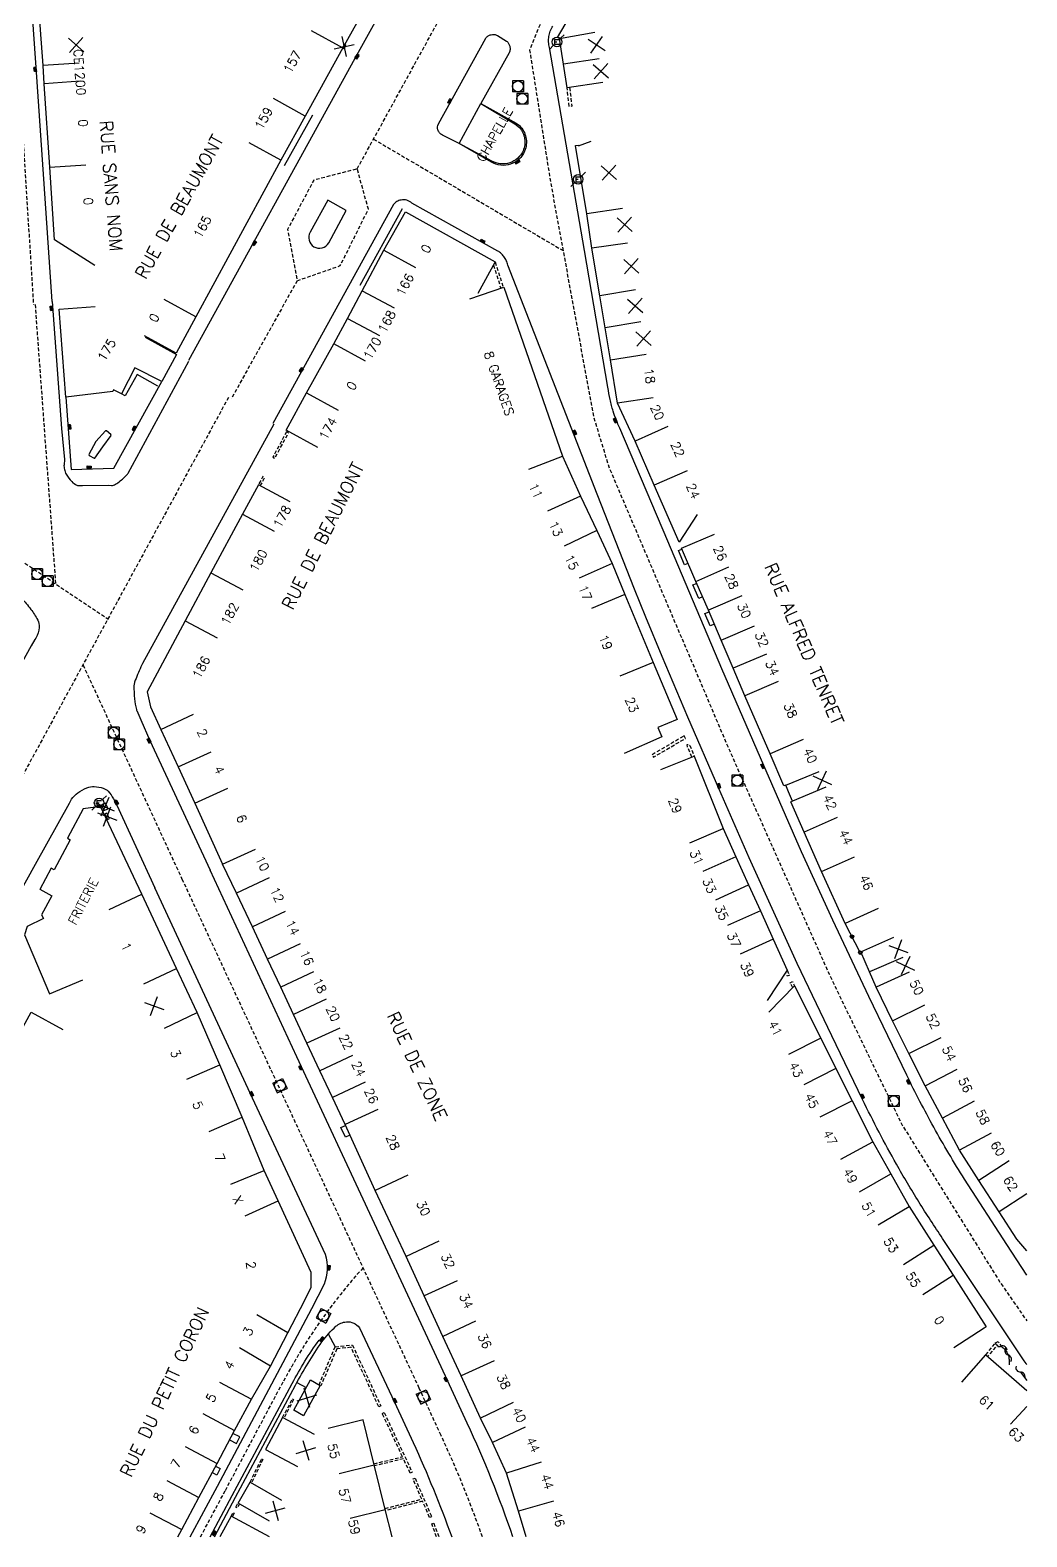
# Model space of a CAD drawing. Header units: millimetres. Extents: x 151000 to 152000, y 121000 to 122001.
# Drawn here: x 151862 to 152000, y 121000 to 121208.6 of the extents above; entities that cross this region are included whole.
import ezdxf
from ezdxf.enums import TextEntityAlignment as Align

# ---------------------------------------------------------------- set-up
doc = ezdxf.new("R2010")
doc.units = ezdxf.units.MM
doc.linetypes.add('DASHED', pattern=[0.75, 0.5, -0.25])
doc.layers.get('0').update_dxf_attribs({"linetype": 'CONTINUOUS'})
for name, color, linetype in [('W0001', 6, 'DASHED'), ('W0008', 7, 'CONTINUOUS'), ('W0017', 7, 'CONTINUOUS'), ('W0100', 7, 'CONTINUOUS'), ('W0112', 1, 'DASHED'), ('W0310', 3, 'CONTINUOUS'), ('W0322', 7, 'CONTINUOUS'), ('W0334', 7, 'CONTINUOUS'), ('W0400', 7, 'CONTINUOUS'), ('W0420', 7, 'CONTINUOUS'), ('W0471', 7, 'CONTINUOUS'), ('W0984', 7, 'CONTINUOUS'), ('W0989', 7, 'CONTINUOUS'), ('W0991', 7, 'CONTINUOUS'), ('W1102', 7, 'CONTINUOUS')]:
    doc.layers.add(name, color=color, linetype=linetype)
doc.styles.get("Standard").update_dxf_attribs({"font": 'romans.shx', "width": 0.85})

# ---------------------------------------------------------------- blocks, each defined once
blk = doc.blocks.new('t991o')
at = {"color": 0, "linetype": 'Continuous'}
for p, q in [((-1, 1), (1, -1)), ((-1, -1), (1, 1))]:
    blk.add_line(p, q, dxfattribs=at)
blk = doc.blocks.new('T400')
for p, q in [((-0.15, 0.3), (0.15, 0.3)), ((-0.15, -0.25), (-0.15, 0.3)), ((-0.15, 0.15), (0.15, 0.15)), ((-0.15, 0), (0.15, 0)), ((0.15, 0.3), (0.15, -0.25)), ((-0.15, -0.15), (0.15, -0.15)), ((-0.15, -0.25), (-0.15, -0.3)), ((-0.15, -0.3), (0.15, -0.3)), ((0.15, -0.3), (0.15, -0.25))]:
    blk.add_line(p, q)
blk = doc.blocks.new('T471')
for p, q in [((-0.333334, 0.333334), (-0.333334, -0.333334)), ((-0.333334, 0.333334), (0.333334, 0.333334)), ((-0.333334, 0), (0, 0)), ((0.500001, 0.500001), (1.000002, 1.000002)), ((-0.500001, -0.500001), (-1.000002, -1.000002)), ((-0.333334, -0.333334), (0.333334, -0.333334))]:
    blk.add_line(p, q)
blk.add_ellipse((0, 0), major_axis=(0.471405, 0.471405), ratio=1, start_param=5.4977871438, end_param=11.780972451)
blk = doc.blocks.new('T420')
for p, q in [((0.75, 0.75), (-0.75, 0.75)), ((-0.75, 0.75), (-0.75, -0.75)), ((0.75, 0.75), (0.75, -0.75)), ((0.75, -0.75), (-0.75, -0.75))]:
    blk.add_line(p, q)
blk.add_ellipse((0, 0), major_axis=(-0.53, 0.53), ratio=1, start_param=3.926991, end_param=10.210176)
blk = doc.blocks.new('t322o')
at = {"color": 0, "linetype": 'Continuous'}
for radius in [0.25, 0.15]:
    blk.add_circle((0, 0), radius, dxfattribs=at)
blk = doc.blocks.new('t310o')
at = {"color": 0, "linetype": 'Continuous'}
for centre, start, end in [((-0.5, 0.38), 216.8699, 323.1304), ((0.5, -0.37), 36.8699, 143.1303)]:
    blk.add_arc(centre, 0.625, start, end, dxfattribs=at)

msp = doc.modelspace()

# ---------------------------------------------------------------- linework, layer by layer
at = {"layer": 'W0001', "flags": 128}
for points in [[(151907.29, 121189.4), (151941.69, 121252.05), (151957.87, 121280.76), (151956.98, 121287.33), (151964.4, 121301.02), (151970.9, 121304.1), (151972.5, 121296.87), (151964.14, 121282.47), (151957.87, 121280.76)], [(151638.26, 121289.62), (151683.01, 121259.03), (151777.83, 121192.78), (151853.21, 121140.23), (151872.77, 121127.08)], [(151957.7, 121256.3), (151934.48, 121214.03), (151931.16, 121205.82), (151934.06, 121187.5), (151939.99, 121155.13), (151942.13, 121148.13), (151958.86, 121108.8), (151972.74, 121077.65), (151982.71, 121057.07), (151996.29, 121035.24), (152000, 121029.89)], [(151856.48, 121244.6), (151856.88, 121236.43), (151858.17, 121230.29), (151860.84, 121196.58), (151862.46, 121170.6)], [(151909.55, 121193.52), (151935.78, 121178.08)], [(151898.97, 121173.9), (151904.95, 121176), (151908.83, 121183.81), (151907.29, 121189.4), (151901.27, 121187.82), (151897.65, 121181), (151898.97, 121173.9), (151889.84, 121157.55)], [(151862.69, 121170.63), (151865.53, 121131.95)], [(151889.47, 121157.76), (151856.67, 121097.51), (151852.99, 121099.57), (151846.35, 121086.87), (151848.5, 121081.57), (151854.09, 121082.82), (151860.73, 121095.52)], [(151883.12, 121090.93), (151869.33, 121120.76)]]:
    msp.add_lwpolyline(points, dxfattribs=at)
at = {"layer": 'W0001'}
for points in [[(151924.62, 121000, 0.024507), (151918.9, 121014.04), (151915.88, 121020.58), (151906.04, 121041.7), (151895.3, 121064.77), (151883.12, 121090.93)], [(151885.6, 121000), (151889.04, 121006.44), (151897.05, 121021.49, -0.061186), (151908.1, 121037.26, -1.455698)]]:
    msp.add_lwpolyline(points, format="xyb", dxfattribs=at)
at = {"layer": 'W0008', "flags": 128}
for points in [[(151943.28, 121270.22), (151924.62, 121236.54), (151906.98, 121204.67), (151883.93, 121162.88)], [(151865.06, 121171.01), (151864.07, 121185.31), (151862.87, 121202.8), (151861.58, 121221.21), (151860.87, 121231.29), (151859.64, 121234.03), (151859.53, 121236.51)], [(151866.95, 121157.78), (151867.69, 121147.75), (151873.59, 121147.95), (151880.22, 121159.95)], [(151879.68, 121159.32), (151876.82, 121160.91), (151875.18, 121157.95), (151874.66, 121158.24)], [(151953.07, 121134.78), (151952.62, 121134.58), (151951.77, 121136.57), (151952.21, 121136.76)], [(151955.09, 121130.16), (151954.59, 121129.93), (151953.76, 121131.79), (151954.26, 121132.01)], [(151956.76, 121126.37), (151956.16, 121126.11), (151955.43, 121127.82), (151956.03, 121128.08)]]:
    msp.add_lwpolyline(points, dxfattribs=at)
for points in [[(151927.98, 121207.09, -0.075389), (151928.25, 121206.75, -0.075389), (151928.41, 121206.36, -0.081229), (151928.45, 121205.9, -0.081229), (151928.33, 121205.45), (151924.41, 121198.44), (151929.3, 121195.72), (151929.74, 121195.39, -0.150713), (151930.65, 121193.73, -0.150713), (151930.47, 121191.85, -0.217862), (151928.52, 121190.04, -0.217862), (151925.87, 121190.33), (151921.4, 121192.89), (151919.08, 121194.08, -0.108892), (151918.69, 121194.38, -0.108892), (151918.46, 121194.82, -0.088488), (151918.42, 121195.22, -0.088488), (151918.53, 121195.61), (151925.09, 121207.49, -0.086578), (151925.41, 121207.79, -0.086578), (151925.82, 121207.97, -0.087423), (151926.26, 121208, -0.087423), (151926.69, 121207.87)], [(151905.78, 121183.61), (151903.2, 121185.04), (151900.76, 121180.61, 0.194374), (151900.62, 121179.51, 0.194374), (151901.28, 121178.62, 0.20299), (151902.43, 121178.45, 0.20299), (151903.35, 121179.16)]]:
    msp.add_lwpolyline(points, format="xyb", close=True, dxfattribs=at)
for points in [[(152000, 121036.25), (151997.22, 121040.48), (151991.37, 121049.52, -0.007083), (151989.19, 121053.09, -0.007083), (151987.11, 121056.72, -0.006853), (151985.2, 121060.29, -0.006853), (151983.38, 121063.9), (151978.11, 121074.79), (151973.14, 121085.38), (151968.8, 121094.85), (151963.58, 121106.78), (151957.77, 121120.19), (151950.31, 121137.83), (151943.64, 121153.48, -0.016281), (151943.14, 121154.65, -0.016281), (151942.72, 121155.84, -0.0218), (151942.29, 121157.48, -0.0218), (151942, 121159.15), (151938.75, 121178.1), (151933.92, 121206.21, -0.051173), (151933.79, 121206.96, -0.051173), (151933.82, 121207.71, -0.053091), (151934.02, 121208.47, -0.053091), (151934.36, 121209.17)], [(152000, 121023.83, -0.003154), (151999.53, 121024.53), (151988.34, 121041.32, -0.010171), (151985.04, 121046.39, -0.010171), (151981.95, 121051.59, -0.008496), (151979.53, 121056.03, -0.008496), (151977.26, 121060.55), (151973, 121069.38), (151968.2, 121079.37), (151964.97, 121086.48), (151961.55, 121093.99), (151957.34, 121103.63), (151953.06, 121113.49), (151949.52, 121121.9), (151947.26, 121127.32), (151945.69, 121131.21), (151940.51, 121144.34), (151937.33, 121152.51), (151928.16, 121176.08, 0.048652), (151927.93, 121176.7, 0.048652), (151927.59, 121177.26, 0.040872), (151927.22, 121177.67, 0.040872), (151926.78, 121178.02), (151914.85, 121184.66, 0.116928), (151914.15, 121185.05, 0.116928), (151913.36, 121185.08, 0.091167), (151912.78, 121184.86, 0.091167), (151912.31, 121184.44), (151895.63, 121154.14)], [(151865.04, 121171.01), (151866.33, 121153.46), (151866.75, 121149.14), (151866.7, 121148.42, 0.075775), (151866.75, 121147.79, 0.067129), (151867, 121147.12, 0.069417), (151867.76, 121146.09, 0.10398), (151868.47, 121145.61, 0.073327), (151868.67, 121145.56, 0.025838), (151869.26, 121145.54), (151872.87, 121145.59), (151873.26, 121145.57, 0.151255), (151873.82, 121145.72, 0.052955), (151875.09, 121146.73, 0.017659), (151875.47, 121147.14, 0.056795), (151875.57, 121147.28), (151883.96, 121162.75)], [(151895.76, 121154.05), (151877.56, 121120.92), (151877.34, 121120.43, 0.017314), (151876.47, 121118.32, 0.084995), (151876.38, 121117.86, 0.0294), (151876.46, 121116.03, 0.035823), (151876.72, 121114.55, 0.037874), (151876.77, 121114.4, 0.004315), (151877.32, 121113.11), (151878.57, 121110.26), (151886.91, 121092.32)], [(151860.78, 121129.98, -0.030803), (151862.11, 121128.41, -0.036206), (151863.05, 121126.93, -0.150337), (151863.25, 121125.91, -0.099886), (151862.8, 121124.44), (151862.68, 121124.22), (151862.17, 121123.36), (151839.41, 121082.11)], [(151810.86, 121000), (151836.85, 121046.53), (151844.34, 121059.89), (151862.76, 121093.13), (151867.45, 121101.56, 0.018449), (151867.66, 121101.96, -0.043869), (151867.75, 121102.12, -0.080104), (151868.61, 121103.01, -0.068668), (151869.87, 121103.7, -0.097694), (151870.88, 121103.88, -0.078882), (151872.13, 121103.65, -0.117166), (151872.8, 121103.23, -0.072493), (151873.53, 121102.2), (151873.99, 121101.31), (151879.28, 121089.86)]]:
    msp.add_lwpolyline(points, format="xyb", dxfattribs=at)
at = {"layer": 'W0008'}
for points in [[(151928.85, 121000, 0.026708), (151922.53, 121015.72), (151919.51, 121022.26), (151909.67, 121043.38), (151898.92, 121066.46), (151886.91, 121092.32)], [(151884.18, 121000), (151887.94, 121007.03), (151901.02, 121031.62), (151902.74, 121035.02, 0.172665), (151902.89, 121039.07), (151892.79, 121060.75), (151879.28, 121089.86)], [(151886.95, 121000), (151890, 121005.73), (151898.3, 121021.24, -0.034942), (151902.01, 121027.24), (151902.39, 121026.98, -0.058979), (151904.35, 121029.15, -0.156842), (151905.79, 121029.77, -0.266902), (151907.59, 121028.95), (151912.43, 121018.64), (151915.02, 121013.06)], [(151915.02, 121013.06, -0.022221), (151920.37, 121000, -0.038191)]]:
    msp.add_lwpolyline(points, format="xyb", dxfattribs=at)
at = {"layer": 'W0017'}
for p, q in [((151901.08, 121196.82), (151897.19, 121189.81)), ((151907.72, 121173.29), (151913.54, 121183.91))]:
    msp.add_line(p, q, dxfattribs=at)
at = {"layer": 'W0017', "flags": 128}
msp.add_lwpolyline([(151870.13, 121149.87), (151870.16, 121149.7), (151870.85, 121149.32), (151870.97, 121149.33), (151872.07, 121150.93), (151873.22, 121152.49), (151873.19, 121152.61), (151872.6, 121153.13), (151872.43, 121153.11), (151871.08, 121151.63)], close=True, dxfattribs=at)
at = {"layer": 'W0100', "flags": 128}
for points in [[(151941.44, 121271.47), (151936.48, 121262.51), (151928.54, 121248.13), (151926.32, 121244.13), (151924.19, 121240.32), (151922.11, 121236.49), (151919.7, 121232.2), (151917.3, 121227.92), (151914.33, 121222.56), (151910.91, 121216.31), (151907.87, 121210.75), (151905.3, 121206.15), (151900.1, 121196.7), (151896.73, 121190.6), (151884.93, 121168.91), (151882.24, 121163.9), (151877.83, 121166.27)], [(151870.97, 121176.03), (151865.39, 121179.55), (151864.74, 121189.61), (151863.96, 121201.18), (151863.8, 121203.69), (151863.44, 121208.63), (151862.86, 121217.41), (151862.45, 121223.56), (151862.58, 121223.5), (151865.93, 121233.49), (151870.67, 121231.9)], [(151941.29, 121201.37), (151936.35, 121200.59), (151935.83, 121203.88), (151935.28, 121207.42), (151935.01, 121207.56), (151940.74, 121217.32), (151943.59, 121222.44), (151947.96, 121220)], [(151954.36, 121141.52), (151951.85, 121137.69), (151948.4, 121145.61), (151945.75, 121151.68), (151943.31, 121156.94), (151942.37, 121162.94), (151941.61, 121167.39), (151940.88, 121171.83), (151939.76, 121178.41), (151939.08, 121183.15), (151937.51, 121192.61), (151937.91, 121192.68), (151937.93, 121192.58), (151939.69, 121193.24)], [(151901.86, 121150.84), (151897.47, 121153.22), (151900.27, 121158.4), (151904.05, 121165.18), (151905.96, 121168.69), (151907.98, 121172.51), (151910.98, 121178.12), (151913.96, 121183.44), (151926.4, 121176.5), (151923.97, 121172.14)], [(151922.88, 121171.38), (151927.6, 121173.02), (151935.71, 121149.64), (151938.19, 121144.1), (151940.45, 121139.31), (151942.57, 121134.77), (151944.36, 121130.47), (151948.26, 121121.07), (151951.6, 121113.18), (151948.93, 121112.05), (151949.47, 121110.78), (151944.24, 121108.46)], [(151877.91, 121166.11), (151882.29, 121163.68), (151880.22, 121159.95), (151876.5, 121161.85), (151874.66, 121158.24), (151873.56, 121158.8), (151873.44, 121158.56), (151866.95, 121157.78), (151866.04, 121169.97), (151871.03, 121170.34)], [(151898, 121143.28), (151893.61, 121145.66), (151891.4, 121141.58), (151887.04, 121133.47), (151883.48, 121126.83), (151878.2, 121116.99), (151878.65, 121114.91), (151880.12, 121111.78), (151882.51, 121106.62), (151884.81, 121101.59), (151888.66, 121093.15), (151893.21, 121095.22)], [(151979.4, 121087.01), (151974.85, 121084.94), (151971.58, 121092.12), (151969.15, 121097.57), (151967.33, 121101.75), (151967.54, 121101.86), (151967, 121103.14), (151966.62, 121104.06), (151966.36, 121103.99), (151964.46, 121108.39), (151960.96, 121116.44), (151959.35, 121120.25), (151957.7, 121124.16), (151955.94, 121128.28), (151954.15, 121132.26), (151952.17, 121136.86), (151956.76, 121138.83)], [(151949.31, 121106.24), (151953.96, 121108.09), (151957.97, 121098.06), (151959.72, 121094.17), (151961.48, 121090.27), (151963.1, 121086.68), (151964.88, 121082.74), (151966.81, 121078.45), (151964.04, 121074.24)], [(151872.97, 121086.84), (151877.49, 121088.98), (151871.73, 121101.13), (151869.34, 121100.79), (151867.17, 121096.73), (151867.56, 121096.52), (151865.34, 121092.35), (151864.92, 121092.57), (151863.34, 121089.64)], [(151863.34, 121089.67), (151864.99, 121088.75), (151863.58, 121086.13), (151863.84, 121085.59), (151861.58, 121084.52), (151861.24, 121083.37), (151864.68, 121075.19), (151869.29, 121077.13)], [(152000, 121039.61), (151998.63, 121041.21), (151996.15, 121044.98), (151993.35, 121049.35), (151990.68, 121053.54), (151988.3, 121057.96), (151985.9, 121062.43), (151983.65, 121066.91), (151981.4, 121071.44), (151979.14, 121076.1), (151978.23, 121078.23), (151977, 121080.98), (151981.56, 121083.02)], [(151964.27, 121072.65), (151967.85, 121076.28), (151971.46, 121069.03), (151973.57, 121064.83), (151975.8, 121060.35), (151978.66, 121054.67), (151981.16, 121050.25), (151983.69, 121045.76), (151987.12, 121040.39), (151989.79, 121036.25), (151994.38, 121029.1), (151994.07, 121028.9), (151989.87, 121026.18)], [(151856.88, 121052.75), (151852.51, 121055.17), (151854.28, 121058.38), (151853.41, 121058.86), (151855.64, 121062.89), (151854.93, 121063.29), (151856.41, 121065.97), (151857.13, 121065.57), (151859.32, 121069.59), (151860.22, 121069.1), (151862.14, 121072.62), (151866.54, 121070.24)], [(151991.01, 121021.44), (151994.3, 121025.21), (152000, 121020.25)], [(151895.13, 121002.18), (151890.8, 121004.68), (151892.47, 121007.59), (151896.81, 121005.09)]]:
    msp.add_lwpolyline(points, dxfattribs=at)
for points in [[(151905.53, 121206.6), (151905.27, 121206.19), (151905.47, 121206.06), (151905.73, 121206.47)], [(151872.46, 121101.59), (151871.89, 121101.36), (151872.22, 121100.55), (151872.8, 121100.79)], [(151872.36, 121100.09), (151872.7, 121099.31), (151872.98, 121099.44), (151872.63, 121100.21)]]:
    msp.add_lwpolyline(points, close=True, dxfattribs=at)
msp.add_lwpolyline([(151930.47, 121193.57, -0.141541), (151930.25, 121191.89, -0.212918), (151928.41, 121190.22, -0.212918), (151925.94, 121190.48), (151921.4, 121192.89), (151924.41, 121198.44), (151929.09, 121195.64), (151929.77, 121195.1, -0.141541)], format="xyb", close=True, dxfattribs=at)
at = {"layer": 'W0100'}
for points in [[(151930.66, 121000), (151929.64, 121003.57), (151927.98, 121008.81), (151926, 121013.05), (151924.38, 121016.42), (151921.68, 121022.3), (151919.15, 121027.74), (151916.57, 121033.37), (151914.05, 121038.83), (151909.79, 121047.95), (151905.61, 121057.07), (151903.85, 121060.81), (151902.11, 121064.5), (151900.33, 121068.33), (151898.47, 121072.3), (151896.7, 121076.11), (151894.88, 121079.98), (151892.78, 121084.44), (151890.58, 121089.1), (151888.66, 121093.15)], [(151882.46, 121000), (151883, 121001), (151885.36, 121005.44), (151887.88, 121010.15), (151890.31, 121014.73), (151892.64, 121019.07), (151895.29, 121023.63), (151897.7, 121028.24), (151900.06, 121032.76), (151900.92, 121034.56), (151900.92, 121036.62), (151896.33, 121046.53), (151894.41, 121050.73), (151891.37, 121058.09), (151888.27, 121065.36), (151885.14, 121072.58), (151882.27, 121078.68), (151877.49, 121088.98)], [(151901.37, 121014.17), (151896.96, 121016.53), (151894.6, 121012.11), (151899.01, 121009.76)], [(151912.14, 121000), (151911.18, 121003.8), (151909.65, 121009.96), (151908.11, 121016.2), (151903.25, 121015)], [(151895.15, 121000.01), (151889.83, 121002.85), (151888.25, 121000)]]:
    msp.add_lwpolyline(points, dxfattribs=at)
msp.add_lwpolyline([(151898.5, 121017.54), (151900.8, 121021.76), (151902.16, 121020.96), (151899.86, 121016.74)], close=True, dxfattribs=at)
at = {"layer": 'W0112'}
for p, q in [((151926.4, 121176.5), (151927.49, 121172.99)), ((151926.16, 121176.08), (151927.16, 121172.87))]:
    msp.add_line(p, q, dxfattribs=at)
at = {"layer": 'W0112', "flags": 128}
for points in [[(151936.7, 121200.65), (151937, 121198.06), (151936.64, 121198.02), (151936.35, 121200.59)], [(151893.87, 121145.51), (151894.5, 121146.66), (151894.24, 121146.8), (151893.61, 121145.66)], [(151953.63, 121107.96), (151953.05, 121109.33), (151953.01, 121109.32), (151952.98, 121109.68), (151953.23, 121109.7), (151953.35, 121109.54), (151953.96, 121108.09)], [(151966.81, 121078.45), (151967.13, 121077.76), (151966.8, 121077.61), (151966.58, 121078.1)], [(151967.59, 121076.01), (151967.23, 121076.71), (151967.55, 121076.87), (151967.85, 121076.28)], [(151994.3, 121025.21), (151995.67, 121026.85), (151996.01, 121027.06), (151996.44, 121026.4), (151996.14, 121026.2), (151995.9, 121026.57), (151994.56, 121024.98)]]:
    msp.add_lwpolyline(points, dxfattribs=at)
for points in [[(151897.5, 121153), (151895.62, 121149.47), (151895.88, 121149.33), (151897.77, 121152.85)], [(151952.43, 121110.81), (151948.11, 121108.29), (151948.31, 121107.95), (151952.62, 121110.48), (151952.74, 121110.55), (151952.54, 121110.88)]]:
    msp.add_lwpolyline(points, close=True, dxfattribs=at)
at = {"layer": 'W0112'}
for points in [[(151902, 121021.06), (151904.25, 121026.32), (151906.62, 121026.56), (151910.55, 121018.15), (151910.28, 121018.02), (151906.44, 121026.24), (151904.46, 121026.04), (151902.26, 121020.9), (151902.16, 121020.96)], [(151896.96, 121016.53), (151898.32, 121019.1), (151898.49, 121019.01), (151897.14, 121016.44)], [(151909.62, 121010.11), (151913.56, 121011.09), (151910.75, 121017.09), (151911.02, 121017.22), (151914.9, 121008.94), (151914.63, 121008.81), (151913.69, 121010.81), (151909.69, 121009.82)], [(151892.47, 121007.59), (151894.05, 121010.8), (151894.23, 121010.72), (151892.65, 121007.49)], [(151911.15, 121003.94), (151916.22, 121005.22), (151915.02, 121008.02), (151915.3, 121008.14), (151917.58, 121002.79), (151917.31, 121002.67), (151916.34, 121004.94), (151911.22, 121003.65)], [(151889.83, 121002.85), (151890.1, 121003.35), (151890.27, 121003.26), (151890.01, 121002.75)], [(151890.97, 121004.58), (151890.68, 121004.02), (151890.5, 121004.12), (151890.8, 121004.68)], [(151918.28, 121000), (151917.6, 121001.8), (151917.88, 121001.9), (151918.6, 121000)]]:
    msp.add_lwpolyline(points, dxfattribs=at)
at = {"layer": 'W0310', "flags": 128}
msp.add_lwpolyline([(151996.44, 121026.4, -0.074365), (151997, 121025.88, -0.074365), (151997.38, 121025.23, -0.070452), (151997.55, 121024.54, -0.070452), (151997.53, 121023.82)], format="xyb", dxfattribs=at)
msp.add_lwpolyline([(151999.11, 121022.82), (152000, 121021.67)], dxfattribs=at)
at = {"layer": 'W0322', "flags": 128}
msp.add_lwpolyline([(151976.94, 121080.88), (151974.85, 121084.94)], dxfattribs=at)
at = {"layer": 'W0334'}
for points in [[(151906.27, 121055.61), (151905.66, 121055.33), (151905.02, 121056.68), (151905.65, 121056.97)], [(151903.28, 121028.09), (151904.25, 121026.32)], [(151898.95, 121021.39), (151900.22, 121020.69)], [(151889.62, 121013.43), (151890.57, 121012.92), (151891.02, 121013.83), (151890.09, 121014.32)], [(151887.69, 121009.81), (151888.32, 121009.47), (151887.87, 121008.54), (151887.2, 121008.9)]]:
    msp.add_lwpolyline(points, dxfattribs=at)
msp.add_lwpolyline([(151887.52, 121000), (151890.45, 121005.5), (151898.74, 121021, -0.027878), (151902.39, 121026.98)], format="xyb", dxfattribs=at)
at = {"layer": 'W1102'}
for p, q in [((151900.93, 121208.57), (151905.3, 121206.15)), ((151935.28, 121207.42), (151940.2, 121208.31)), ((151868.78, 121204.03), (151863.8, 121203.69)), ((151940.77, 121204.65), (151935.83, 121203.88)), ((151868.95, 121201.52), (151863.96, 121201.18)), ((151900.1, 121196.7), (151895.72, 121199.12)), ((151896.73, 121190.6), (151892.34, 121193.01)), ((151864.74, 121189.61), (151869.73, 121189.94)), ((151944.02, 121183.92), (151939.08, 121183.15)), ((151944.71, 121179.12), (151939.76, 121178.41)), ((151910.98, 121178.12), (151915.36, 121175.72)), ((151907.98, 121172.51), (151912.39, 121170.16)), ((151945.81, 121172.66), (151940.88, 121171.83)), ((151884.93, 121168.91), (151880.54, 121171.29)), ((151905.96, 121168.69), (151910.36, 121166.33)), ((151946.55, 121168.22), (151941.61, 121167.39)), ((151908.42, 121162.77), (151904.05, 121165.18)), ((151942.37, 121162.94), (151947.31, 121163.75)), ((151900.27, 121158.4), (151904.65, 121156)), ((151948.25, 121157.71), (151943.31, 121156.94)), ((151950.31, 121153.73), (151945.75, 121151.68)), ((151931.07, 121147.8), (151935.71, 121149.64)), ((151952.98, 121147.61), (151948.4, 121145.61)), ((151938.19, 121144.1), (151933.65, 121142.01)), ((151891.4, 121141.58), (151895.81, 121139.22)), ((151940.45, 121139.31), (151935.93, 121137.18)), ((151942.57, 121134.77), (151938, 121132.75)), ((151887.04, 121133.47), (151891.44, 121131.1)), ((151954.15, 121132.26), (151958.72, 121134.28)), ((151944.36, 121130.47), (151939.74, 121128.55)), ((151960.52, 121130.29), (151955.94, 121128.28)), ((151883.48, 121126.83), (151887.89, 121124.47)), ((151957.7, 121124.16), (151962.31, 121126.12)), ((151963.96, 121122.19), (151959.35, 121120.25)), ((151948.26, 121121.07), (151943.65, 121119.15)), ((151965.55, 121118.41), (151960.96, 121116.44)), ((151880.12, 121111.78), (151884.64, 121113.91)), ((151969.05, 121110.38), (151964.46, 121108.39)), ((151882.51, 121106.62), (151887.06, 121108.69)), ((151966.62, 121104.06), (151971.25, 121105.96)), ((151884.81, 121101.59), (151889.36, 121103.66)), ((151972.15, 121103.78), (151967.54, 121101.86)), ((151973.73, 121099.59), (151969.15, 121097.57)), ((151953.36, 121096.1), (151957.97, 121098.06)), ((151959.72, 121094.17), (151955.16, 121092.11)), ((151971.58, 121092.12), (151976.14, 121094.17)), ((151895.11, 121091.23), (151890.58, 121089.1)), ((151956.93, 121088.21), (151961.48, 121090.27)), ((151897.3, 121086.57), (151892.78, 121084.44)), ((151963.1, 121086.68), (151958.55, 121084.62)), ((151964.88, 121082.74), (151960.32, 121080.69)), ((151899.41, 121082.1), (151894.88, 121079.98)), ((151877.74, 121076.56), (151882.27, 121078.68)), ((151901.23, 121078.22), (151896.7, 121076.11)), ((151982.81, 121080.23), (151978.23, 121078.23)), ((151983.69, 121078.17), (151979.14, 121076.1)), ((151903, 121074.42), (151898.47, 121072.3)), ((151880.61, 121070.45), (151885.14, 121072.58)), ((151981.4, 121071.44), (151985.89, 121073.64)), ((151904.87, 121070.43), (151900.33, 121068.33)), ((151971.46, 121069.03), (151966.99, 121066.79)), ((151983.65, 121066.91), (151988.12, 121069.15)), ((151906.63, 121066.64), (151902.11, 121064.5)), ((151883.68, 121063.37), (151888.27, 121065.36)), ((151973.57, 121064.83), (151969.1, 121062.6)), ((151985.9, 121062.43), (151990.33, 121064.73)), ((151908.38, 121062.93), (151903.85, 121060.81)), ((151975.8, 121060.35), (151971.32, 121058.12)), ((151992.71, 121060.33), (151988.3, 121057.96)), ((151886.77, 121056.13), (151891.37, 121058.09)), ((151910.15, 121059.15), (151905.61, 121057.07)), ((151995.08, 121055.91), (151990.68, 121053.54)), ((151974.25, 121052.31), (151978.66, 121054.67)), ((151997.56, 121052.04), (151993.35, 121049.35)), ((151889.78, 121048.82), (151894.41, 121050.73)), ((151914.32, 121050.06), (151909.79, 121047.95)), ((151976.81, 121047.79), (151981.16, 121050.25)), ((152000, 121047.47), (151996.15, 121044.98)), ((151891.78, 121044.45), (151896.33, 121046.53)), ((151979.41, 121043.18), (151983.69, 121045.76)), ((151918.58, 121040.93), (151914.05, 121038.83)), ((151982.91, 121037.7), (151987.12, 121040.39)), ((151921.12, 121035.45), (151916.57, 121033.37)), ((151985.58, 121033.54), (151989.79, 121036.25)), ((151923.68, 121029.85), (151919.15, 121027.74)), ((151926.23, 121024.39), (151921.68, 121022.3)), ((151888.23, 121021.43), (151892.64, 121019.07)), ((151928.89, 121018.59), (151924.38, 121016.42)), ((152000, 121018.04), (151997.75, 121015.58)), ((151885.9, 121017.08), (151890.31, 121014.73)), ((151930.53, 121015.17), (151926, 121013.05)), ((151883.47, 121012.51), (151887.88, 121010.15)), ((151904.8, 121008.76), (151909.65, 121009.96)), ((151932.75, 121010.33), (151927.98, 121008.81)), ((151880.94, 121007.79), (151885.36, 121005.44)), ((151878.58, 121003.35), (151883, 121001)), ((151906.33, 121002.58), (151911.18, 121003.8)), ((151934.45, 121004.94), (151929.64, 121003.57))]:
    msp.add_line(p, q, dxfattribs=at)
at = {"layer": 'W1102', "flags": 128}
for points in [[(151897.7, 121028.24), (151893.38, 121030.76)], [(151895.29, 121023.63), (151890.97, 121026.15)]]:
    msp.add_lwpolyline(points, dxfattribs=at)

# ---------------------------------------------------------------- block references
at = {"layer": 'W0310'}
for p, rotation in [((151996.44, 121026.4), 325.9868918430126), ((151997.4, 121025.19), 290.9015095908047), ((151999.11, 121022.82), 307.8183480240818)]:
    msp.add_blockref('t310o', p, dxfattribs=dict(at, rotation=rotation))
at = {"layer": 'W0322', "rotation": 117.2608088450898}
for p in [(151975.79, 121083.1), (151976.94, 121080.88)]:
    msp.add_blockref('t322o', p, dxfattribs=at)
at = {"layer": 'W0400'}
for p, rotation in [((151862.7, 121203.17), 187.5950536718775), ((151907.26, 121204.93), 143.5526377206847), ((151920.12, 121198.76), 155.2375516674404), ((151929.46, 121190.33), 299.3146592390991), ((151893.04, 121179.12), 327.2701461924269), ((151924.66, 121179.38), 61.33174635103157), ((151864.95, 121170.11), 3.485769632928797), ((151899.57, 121161.58), 321.6149397824984), ((151867.47, 121153.65), 182.8031965322211), ((151876.42, 121153.47), 334.3455085511868), ((151943.02, 121154.58), 21.33453817865145), ((151937.4, 121152.87), 202.629729054723), ((151870.14, 121148.1), 270.6114153919872), ((151878.46, 121110.22), 24.74112598391519), ((151963.41, 121106.7), 24.94325068258782), ((151957.36, 121103.96), 196.6025471594929), ((151873.95, 121101.66), 210.145884357424), ((151899.47, 121064.93), 204.9614228401939), ((151892.68, 121061.32), 204.9614228401939), ((151983.61, 121062.97), 207.2474521144481), ((151977.23, 121061.01), 24.61735678535354), ((151903.36, 121037.28), 356.1731023720499), ((151902.4, 121027.36), 145.9859916741314), ((151919.57, 121021.79), 204.788558238346), ((151912.5, 121018.84), 204.788558238346), ((151887.46, 121000.5), 151.9904286304938)]:
    msp.add_blockref('T400', p, dxfattribs=dict(at, rotation=rotation))
at = {"layer": 'W0420'}
for p in [(151929.54, 121200.81), (151930.14, 121199.09), (151862.99, 121133.29), (151864.43, 121132.32), (151873.58, 121111.33), (151874.33, 121109.71), (151959.91, 121104.7), (151981.55, 121060.32)]:
    msp.add_blockref('T420', p, dxfattribs=at)
for p, rotation in [((151896.59, 121062.46), 114.9614228401939), ((151902.62, 121030.62), 61.98139119924713), ((151916.45, 121019.38), 114.9506713478229)]:
    msp.add_blockref('T420', p, dxfattribs=dict(at, rotation=rotation))
at = {"layer": 'W0471'}
for p in [(151934.94, 121206.97), (151937.88, 121187.95), (151871.56, 121101.61)]:
    msp.add_blockref('T471', p, dxfattribs=at)
at = {"layer": 'W0991'}
for p, rotation in [((151868.38, 121206.54), 273.28806), ((151905.5, 121206.33), 57.35441801484217), ((151940.44, 121206.57), 10.7936188849335), ((151941.03, 121202.92), 273.28806), ((151942.14, 121188.87), 273.28806), ((151944.32, 121181.67), 273.28806), ((151945.24, 121175.91), 273.28806), ((151945.78, 121170.43), 273.28806), ((151946.94, 121165.9), 273.28806), ((151971.65, 121104.77), 20.00221412877737), ((151872.34, 121101.07), 292.3754448462859), ((151872.68, 121099.73), 24.52352385261999), ((151982.2, 121081.39), 25.35899973014165), ((151983.18, 121079.07), 289.9526965527462), ((151879.17, 121073.5), 24.88843889066244), ((151900.33, 121019.25), 61.3590047934628), ((151900.19, 121011.97), 331.8761468979818), ((151895.97, 121003.64), 330.0924837107863)]:
    msp.add_blockref('t991o', p, dxfattribs=dict(at, rotation=rotation))

# ---------------------------------------------------------------- texts
at = {"layer": 'W0984'}
for s, rotation, p in [('CE1200', 273.8489, (151868.87, 121202.77)), ('CHAPELLE', 60.6617, (151926.31, 121194.14)), ('175', 59.4913, (151872.61, 121164.33)), ('8 GARAGES', 289.1292, (151926.93, 121159.69)), ('178', 61.604, (151896.9, 121141.25)), ('180', 61.604, (151893.62, 121135.16)), ('182', 61.604, (151889.66, 121127.79)), ('186', 61.604, (151885.7, 121120.4)), ('2', 294.5316, (151885.85, 121111.3)), ('4', 294.5316, (151888.21, 121106.19)), ('6', 294.5316, (151891.28, 121099.44)), ('FRITERIE', 62.7103, (151869.35, 121087.98))]:
    msp.add_text(s, height=1.25, rotation=rotation, dxfattribs=at).set_placement(p, align=Align.MIDDLE)
at = {"layer": 'W0989'}
for s, rotation, p in [('RUE SANS NOM', 274.4744, (151873.23, 121187.02)), ('RUE DE BEAUMONT', 60.8942, (151882.65, 121184.18)), ('RUE DE BEAUMONT', 63.5302, (151902.54, 121138.6)), ('RUE ALFRED TENRET', 293.1452, (151969.15, 121123.6)), ('RUE DE ZONE', 294.963, (151915.57, 121065.18)), ('RUE DU PETIT CORON', 64.9027, (151880.61, 121020.08))]:
    msp.add_text(s, height=1.75, rotation=rotation, dxfattribs=at).set_placement(p, align=Align.MIDDLE)
at = {"layer": 'W0991'}
for s, rotation, p in [('157', 61.0988, (151898.31, 121204.2)), ('159', 61.0988, (151894.34, 121196.39)), ('0', 273.8507, (151869.34, 121195.73)), ('0', 273.6622, (151870.05, 121184.9)), ('165', 61.0988, (151885.86, 121181.38)), ('0', 60.7127, (151916.83, 121178.34)), ('166', 61.6057, (151913.9, 121173.36)), ('0', 61.7047, (151879.18, 121168.78)), ('168', 62.076, (151911.39, 121168.26)), ('170', 61.443, (151909.39, 121164.55)), ('0', 60.8673, (151906.52, 121159.36)), ('18', 278.8488, (151947.78, 121160.71)), ('20', 294.773, (151948.84, 121155.68)), ('174', 61.6057, (151903.26, 121153.43)), ('22', 293.5972, (151951.66, 121150.55)), ('11', 295.2874, (151932.02, 121144.82)), ('24', 293.5972, (151953.8, 121144.79)), ('13', 295.2874, (151934.8, 121139.57)), ('26', 293.5972, (151957.55, 121136.18)), ('15', 295.0032, (151936.98, 121134.92)), ('28', 293.5972, (151959.13, 121132.28)), ('17', 292.5465, (151938.85, 121130.7)), ('30', 293.5972, (151960.86, 121128.24)), ('19', 292.5688, (151941.69, 121123.85)), ('32', 293.5972, (151963.3, 121124.24)), ('34', 293.5972, (151964.76, 121120.29)), ('23', 292.8726, (151945.33, 121115.19)), ('38', 293.5972, (151967.29, 121114.41)), ('40', 293.5972, (151970, 121108.17)), ('29', 291.771, (151951.32, 121101.22)), ('42', 293.6345, (151972.74, 121101.71)), ('44', 293.6345, (151974.94, 121096.88)), ('31', 294.2285, (151954.28, 121094.06)), ('10', 295.4716, (151894.16, 121093.23)), ('33', 294.4084, (151956.05, 121090.16)), ('46', 293.6345, (151977.77, 121090.6)), ('12', 295.1897, (151896.2, 121088.9)), ('35', 294.2843, (151957.74, 121086.42)), ('14', 295.2266, (151898.35, 121084.34)), ('37', 294.2969, (151959.44, 121082.65)), ('1', 295.1751, (151875.35, 121081.7)), ('16', 295.1296, (151900.32, 121080.16)), ('39', 294.2325, (151961.29, 121078.54)), ('18', 295.0457, (151902.11, 121076.32)), ('50', 295.9151, (151984.75, 121076.06)), ('20', 295.0824, (151903.94, 121072.43)), ('52', 295.9151, (151987, 121071.4)), ('41', 296.4778, (151965.18, 121070.42)), ('22', 294.8481, (151905.75, 121068.53)), ('54', 295.9151, (151989.24, 121066.91)), ('3', 293.4377, (151882.15, 121066.91)), ('24', 295.2818, (151907.5, 121064.79)), ('43', 296.7205, (151968.05, 121064.68)), ('56', 295.9151, (151991.5, 121062.56)), ('26', 295.1462, (151909.26, 121061.04)), ('5', 293.1114, (151885.22, 121059.75)), ('45', 296.3848, (151970.21, 121060.37)), ('58', 295.9151, (151993.9, 121058.12)), ('28', 294.6246, (151912.23, 121054.61)), ('47', 296.7336, (151972.76, 121055.26)), ('60', 302.4234, (151995.99, 121053.76)), ('7', 292.4222, (151888.28, 121052.48)), ('49', 299.5596, (151975.56, 121049.99)), ('62', 302.6214, (151997.75, 121048.9)), ('X', 294.5205, (151890.78, 121046.64)), ('30', 295.0389, (151916.45, 121045.5)), ('51', 299.5596, (151978.14, 121045.3)), ('53', 302.6001, (151981.2, 121040.38)), ('32', 294.8399, (151919.85, 121038.19)), ('2', 276.67, (151892.58, 121037.61)), ('55', 302.7355, (151984.25, 121035.62)), ('34', 294.5599, (151922.4, 121032.65)), ('0', 302.7341, (151987.88, 121029.97)), ('3', 62.4364, (151892.18, 121028.45)), ('36', 294.981, (151924.95, 121027.12)), ('4', 59.8109, (151889.6, 121023.79)), ('38', 294.6854, (151927.56, 121021.49)), ('5', 61.8297, (151887.06, 121019.26)), ('61', 316.089, (151994.45, 121018.56)), ('40', 295.6404, (151929.71, 121016.88)), ('6', 61.9807, (151884.68, 121014.8)), ('44', 294.5848, (151931.64, 121012.75)), ('63', 316.089, (151998.53, 121014.17)), ('55', 283.9377, (151904.03, 121011.88)), ('7', 61.8521, (151882.2, 121010.15)), ('44', 287.5692, (151933.6, 121007.63)), ('8', 62.0062, (151879.76, 121005.57)), ('57', 283.9443, (151905.57, 121005.67)), ('46', 285.9277, (151935.16, 121002.44)), ('9', 61.9748, (151877.37, 121001.07)), ('59', 284.0899, (151906.88, 121001.35))]:
    msp.add_text(s, height=1.25, rotation=rotation, dxfattribs=at).set_placement(p, align=Align.MIDDLE)

doc.saveas('drawing.dxf')
